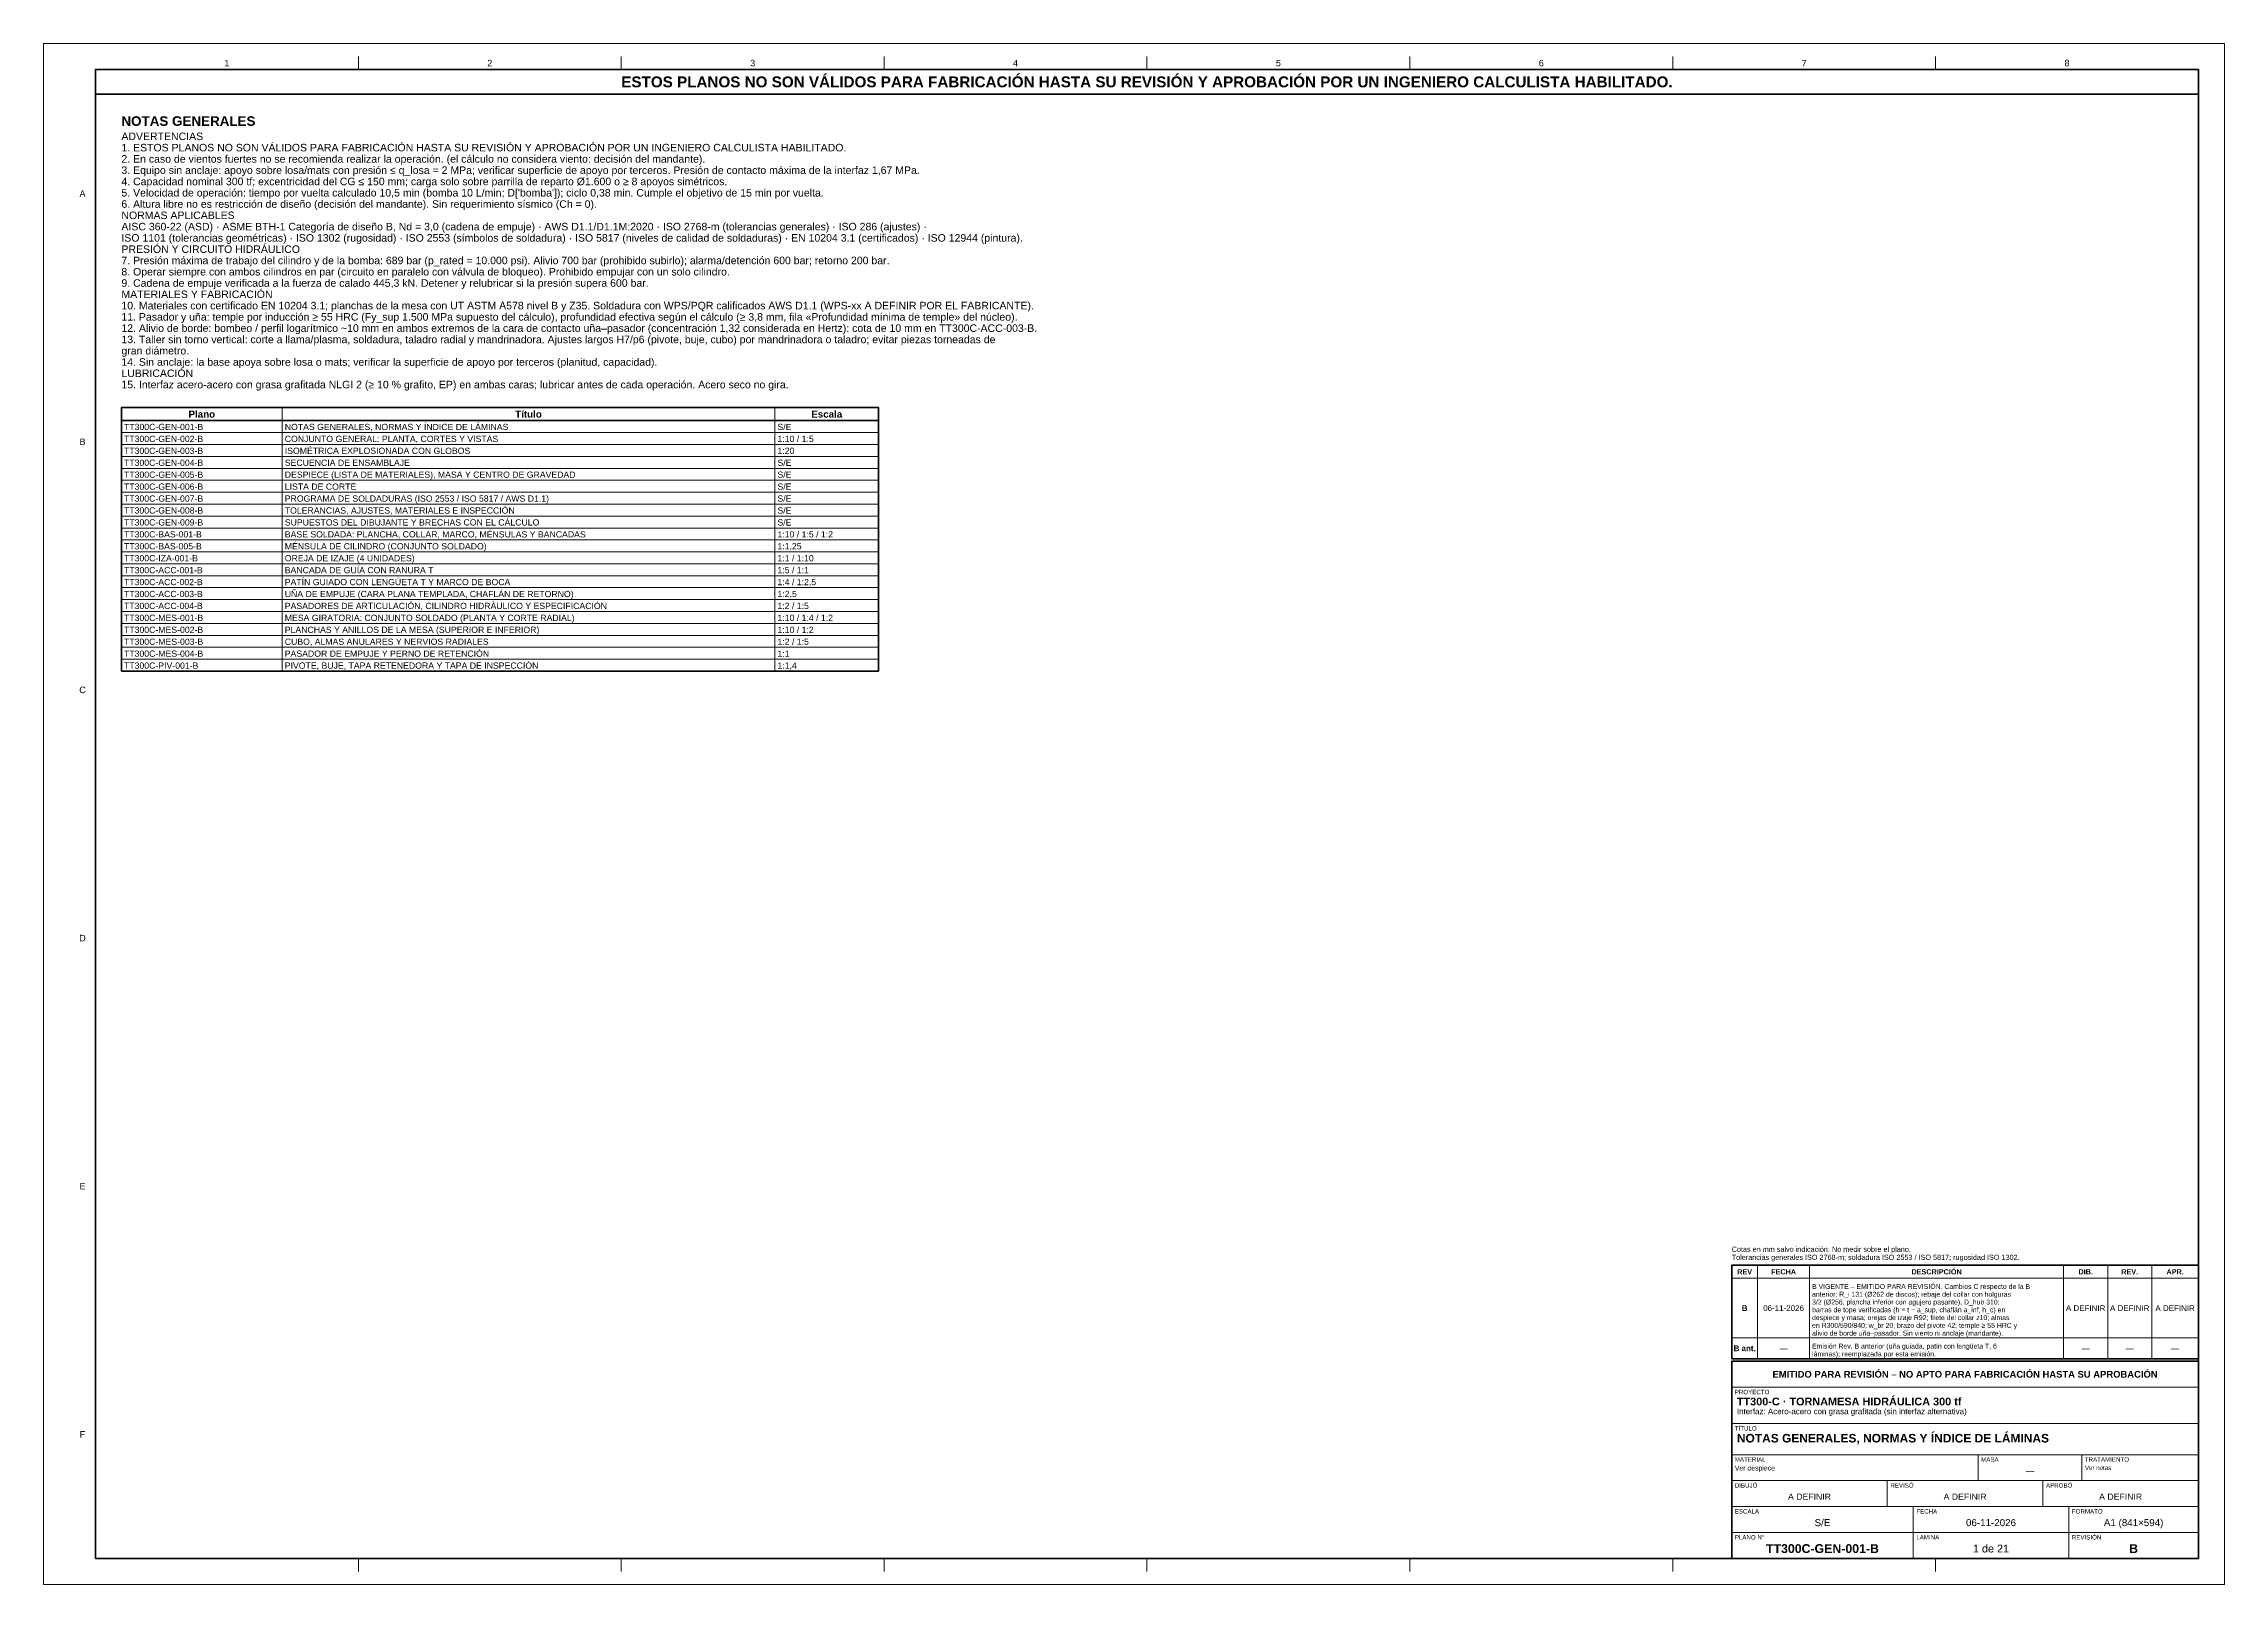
# Model space of a CAD drawing. Header units: millimetres. Extents: x 0 to 841, y 0 to 594.
import ezdxf
from ezdxf.enums import TextEntityAlignment as Align

# ---------------------------------------------------------------- set-up
doc = ezdxf.new("R2010")
doc.units = ezdxf.units.MM
for name, color, linetype, lineweight in [('FINA', 7, 'CONTINUOUS', 18), ('MARCO', 7, 'CONTINUOUS', 70), ('TXT', 7, 'CONTINUOUS', 25), ('VIS', 7, 'CONTINUOUS', 50)]:
    doc.layers.add(name, color=color, linetype=linetype, lineweight=lineweight)
doc.styles.add('STD', font='LiberationSans-Regular.ttf')
doc.styles.add('STDB', font='LiberationSans-Bold.ttf')

msp = doc.modelspace()

# ---------------------------------------------------------------- linework, layer by layer
at = {"layer": 'FINA'}
for p, q in [((121.375, 584), (121.375, 589)), ((222.75, 584), (222.75, 589)), ((324.125, 584), (324.125, 589)), ((425.5, 584), (425.5, 589)), ((526.875, 584), (526.875, 589)), ((628.25, 584), (628.25, 589)), ((729.625, 584), (729.625, 589)), ((30, 448.66), (322, 448.66)), ((92, 453.66), (92, 352.06)), ((282, 453.66), (282, 352.06)), ((30, 444.06), (322, 444.06)), ((30, 439.46), (322, 439.46)), ((30, 434.86), (322, 434.86)), ((30, 430.26), (322, 430.26)), ((30, 425.66), (322, 425.66)), ((30, 421.06), (322, 421.06)), ((30, 416.46), (322, 416.46)), ((30, 411.86), (322, 411.86)), ((30, 407.26), (322, 407.26)), ((30, 402.66), (322, 402.66)), ((30, 398.06), (322, 398.06)), ((30, 393.46), (322, 393.46)), ((30, 388.86), (322, 388.86)), ((30, 384.26), (322, 384.26)), ((30, 379.66), (322, 379.66)), ((30, 375.06), (322, 375.06)), ((30, 370.46), (322, 370.46)), ((30, 365.86), (322, 365.86)), ((30, 361.26), (322, 361.26)), ((30, 356.66), (322, 356.66)), ((651, 118), (831, 118)), ((661, 87), (661, 123)), ((681, 87), (681, 123)), ((779, 87), (779, 123)), ((796, 87), (796, 123)), ((813, 87), (813, 123)), ((651, 95), (831, 95)), ((651, 87), (831, 87)), ((651, 86), (831, 86)), ((651, 76), (831, 76)), ((651, 62), (831, 62)), ((651, 50), (831, 50)), ((746, 40), (746, 50)), ((786, 40), (786, 50)), ((651, 40), (831, 40)), ((711, 30), (711, 40)), ((771, 30), (771, 40)), ((651, 30), (831, 30)), ((721, 20), (721, 30)), ((781, 20), (781, 30)), ((651, 20), (831, 20)), ((721, 10), (721, 20)), ((781, 10), (781, 20)), ((121.375, 10), (121.375, 5)), ((222.75, 10), (222.75, 5)), ((324.125, 10), (324.125, 5)), ((425.5, 10), (425.5, 5)), ((526.875, 10), (526.875, 5)), ((628.25, 10), (628.25, 5)), ((729.625, 10), (729.625, 5))]:
    msp.add_line(p, q, dxfattribs=at)
msp.add_lwpolyline([(0, 0), (841, 0), (841, 594), (0, 594)], close=True, dxfattribs=at)
at = {"layer": 'MARCO'}
for points in [[(20, 10), (831, 10), (831, 584), (20, 584)], [(20, 574.5), (831, 574.5), (831, 584), (20, 584)], [(651, 87), (831, 87), (831, 123), (651, 123)], [(651, 10), (831, 10), (831, 86), (651, 86)]]:
    msp.add_lwpolyline(points, close=True, dxfattribs=at)
at = {"layer": 'VIS'}
for p, q in [((30, 453.66), (30, 352.06)), ((322, 453.66), (322, 352.06)), ((30, 352.06), (322, 352.06))]:
    msp.add_line(p, q, dxfattribs=at)
msp.add_lwpolyline([(30, 448.66), (322, 448.66), (322, 453.66), (30, 453.66)], close=True, dxfattribs=at)

# ---------------------------------------------------------------- texts
at = {"layer": 'TXT'}
for s, height, style, p in [('1', 2.5, 'STD', (70.688, 586.5)), ('2', 2.5, 'STD', (172.062, 586.5)), ('ESTOS PLANOS NO SON VÁLIDOS PARA FABRICACIÓN HASTA SU REVISIÓN Y APROBACIÓN POR UN INGENIERO CALCULISTA HABILITADO.', 4.2, 'STDB', (425.5, 579.25)), ('3', 2.5, 'STD', (273.438, 586.5)), ('4', 2.5, 'STD', (374.812, 586.5)), ('5', 2.5, 'STD', (476.188, 586.5)), ('6', 2.5, 'STD', (577.562, 586.5)), ('7', 2.5, 'STD', (678.938, 586.5)), ('8', 2.5, 'STD', (780.312, 586.5)), ('A', 2.5, 'STD', (15, 536.167)), ('Plano', 2.7, 'STDB', (61, 451.16)), ('Título', 2.7, 'STDB', (187, 451.16)), ('Escala', 2.7, 'STDB', (302, 451.16)), ('B', 2.5, 'STD', (15, 440.5)), ('C', 2.5, 'STD', (15, 344.833)), ('D', 2.5, 'STD', (15, 249.167)), ('E', 2.5, 'STD', (15, 153.5)), ('REV', 2, 'STDB', (656, 120.5)), ('FECHA', 2, 'STDB', (671, 120.5)), ('DESCRIPCIÓN', 2, 'STDB', (730, 120.5)), ('DIB.', 2, 'STDB', (787.5, 120.5)), ('REV.', 2, 'STDB', (804.5, 120.5)), ('APR.', 2, 'STDB', (822, 120.5)), ('B', 2.2, 'STDB', (656, 106.5)), ('06-11-2026', 2.2, 'STD', (671, 106.5)), ('A DEFINIR', 2.2, 'STD', (787.5, 106.5)), ('A DEFINIR', 2.2, 'STD', (804.5, 106.5)), ('A DEFINIR', 2.2, 'STD', (822, 106.5)), ('B ant.', 2.2, 'STDB', (656, 91)), ('—', 2.2, 'STD', (671, 91)), ('—', 2.2, 'STD', (787.5, 91)), ('—', 2.2, 'STD', (804.5, 91)), ('—', 2.2, 'STD', (822, 91)), ('EMITIDO PARA REVISIÓN – NO APTO PARA FABRICACIÓN HASTA SU APROBACIÓN', 2.6, 'STDB', (741, 81)), ('F', 2.5, 'STD', (15, 57.833)), ('—', 2.4, 'STD', (766, 43.8)), ('A DEFINIR', 2.4, 'STD', (681, 33.8)), ('A DEFINIR', 2.4, 'STD', (741, 33.8)), ('A DEFINIR', 2.4, 'STD', (801, 33.8)), ('S/E', 2.7, 'STD', (686, 23.8)), ('A1 (841×594)', 2.7, 'STD', (806, 23.8)), ('06-11-2026', 2.7, 'STD', (751, 23.8)), ('TT300C-GEN-001-B', 3.4, 'STDB', (686, 13.8)), ('1 de 21', 3, 'STD', (751, 13.8)), ('B', 3.4, 'STDB', (806, 13.8))]:
    msp.add_text(s, height=height, dxfattribs=dict(at, style=style)).set_placement(p, align=Align.MIDDLE_CENTER)
for s, height, style, p in [('NOTAS GENERALES', 3.7, 'STDB', (30, 566)), ('ADVERTENCIAS', 2.9, 'STD', (30, 559.71)), ('1. ESTOS PLANOS NO SON VÁLIDOS PARA FABRICACIÓN HASTA SU REVISIÓN Y APROBACIÓN POR UN INGENIERO CALCULISTA HABILITADO.', 2.9, 'STD', (30, 555.36)), ('3. Equipo sin anclaje: apoyo sobre losa/mats con presión ≤ q_losa = 2 MPa; verificar superficie de apoyo por terceros. Presión de contacto máxima de la interfaz 1,67 MPa.', 2.9, 'STD', (30, 546.66)), ('2. En caso de vientos fuertes no se recomienda realizar la operación. (el cálculo no considera viento: decisión del mandante).', 2.9, 'STD', (30, 551.01)), ('4. Capacidad nominal 300 tf; excentricidad del CG ≤ 150 mm; carga solo sobre parrilla de reparto Ø1.600 o ≥ 8 apoyos simétricos.', 2.9, 'STD', (30, 542.31)), ("5. Velocidad de operación: tiempo por vuelta calculado 10,5 min (bomba 10 L/min; D['bomba']); ciclo 0,38 min. Cumple el objetivo de 15 min por vuelta.", 2.9, 'STD', (30, 537.96)), ('6. Altura libre no es restricción de diseño (decisión del mandante). Sin requerimiento sísmico (Ch = 0).', 2.9, 'STD', (30, 533.61)), ('AISC 360-22 (ASD) · ASME BTH-1 Categoría de diseño B, Nd = 3,0 (cadena de empuje) · AWS D1.1/D1.1M:2020 · ISO 2768-m (tolerancias generales) · ISO 286 (ajustes) ·', 2.9, 'STD', (30, 524.91)), ('NORMAS APLICABLES', 2.9, 'STD', (30, 529.26)), ('PRESIÓN Y CIRCUITO HIDRÁULICO', 2.9, 'STD', (30, 516.21)), ('ISO 1101 (tolerancias geométricas) · ISO 1302 (rugosidad) · ISO 2553 (símbolos de soldadura) · ISO 5817 (niveles de calidad de soldaduras) · EN 10204 3.1 (certificados) · ISO 12944 (pintura).', 2.9, 'STD', (30, 520.56)), ('8. Operar siempre con ambos cilindros en par (circuito en paralelo con válvula de bloqueo). Prohibido empujar con un solo cilindro.', 2.9, 'STD', (30, 507.51)), ('7. Presión máxima de trabajo del cilindro y de la bomba: 689 bar (p_rated = 10.000 psi). Alivio 700 bar (prohibido subirlo); alarma/detención 600 bar; retorno 200 bar.', 2.9, 'STD', (30, 511.86)), ('9. Cadena de empuje verificada a la fuerza de calado 445,3 kN. Detener y relubricar si la presión supera 600 bar.', 2.9, 'STD', (30, 503.16)), ('MATERIALES Y FABRICACIÓN', 2.9, 'STD', (30, 498.81)), ('10. Materiales con certificado EN 10204 3.1; planchas de la mesa con UT ASTM A578 nivel B y Z35. Soldadura con WPS/PQR calificados AWS D1.1 (WPS-xx A DEFINIR POR EL FABRICANTE).', 2.9, 'STD', (30, 494.46)), ('11. Pasador y uña: temple por inducción ≥ 55 HRC (Fy_sup 1.500 MPa supuesto del cálculo), profundidad efectiva según el cálculo (≥ 3,8 mm, fila «Profundidad mínima de temple» del núcleo).', 2.9, 'STD', (30, 490.11)), ('12. Alivio de borde: bombeo / perfil logarítmico ~10 mm en ambos extremos de la cara de contacto uña–pasador (concentración 1,32 considerada en Hertz): cota de 10 mm en TT300C-ACC-003-B.', 2.9, 'STD', (30, 485.76)), ('13. Taller sin torno vertical: corte a llama/plasma, soldadura, taladro radial y mandrinadora. Ajustes largos H7/p6 (pivote, buje, cubo) por mandrinadora o taladro; evitar piezas torneadas de', 2.9, 'STD', (30, 481.41)), ('gran diámetro.', 2.9, 'STD', (30, 477.06)), ('14. Sin anclaje: la base apoya sobre losa o mats; verificar la superficie de apoyo por terceros (planitud, capacidad).', 2.9, 'STD', (30, 472.71)), ('15. Interfaz acero-acero con grasa grafitada NLGI 2 (≥ 10 % grafito, EP) en ambas caras; lubricar antes de cada operación. Acero seco no gira.', 2.9, 'STD', (30, 464.01)), ('LUBRICACIÓN', 2.9, 'STD', (30, 468.36)), ('3/2 (Ø256, plancha inferior con agujero pasante), D_hub 310;', 1.9, 'STD', (682, 109.8)), ('anterior: R_i 131 (Ø262 de discos); rebaje del collar con holguras', 1.9, 'STD', (682, 112.8)), ('B VIGENTE – EMITIDO PARA REVISIÓN. Cambios C respecto de la B', 1.9, 'STD', (682, 115.8)), ('despiece y masa; orejas de izaje R92; filete del collar z10; almas', 1.9, 'STD', (682, 103.8)), ('barras de tope verificadas (h = t − a_sup, chaflán a_inf, h_c) en', 1.9, 'STD', (682, 106.8)), ('en R300/590/840; w_br 20; brazo del pivote 42; temple ≥ 55 HRC y', 1.9, 'STD', (682, 100.8)), ('alivio de borde uña–pasador. Sin viento ni anclaje (mandante).', 1.9, 'STD', (682, 97.8)), ('Emisión Rev. B anterior (uña guiada, patín con lengüeta T, 6', 1.9, 'STD', (682, 92.8)), ('láminas); reemplazada por esta emisión.', 1.9, 'STD', (682, 89.8)), ('PROYECTO', 1.7, 'STD', (652.2, 75)), ('TT300-C · TORNAMESA HIDRÁULICA 300 tf', 3, 'STDB', (653, 72)), ('Interfaz: Acero-acero con grasa grafitada (sin interfaz alternativa)', 2.2, 'STD', (653, 67.8)), ('TÍTULO', 1.7, 'STD', (652.2, 61)), ('NOTAS GENERALES, NORMAS Y ÍNDICE DE LÁMINAS', 3.3, 'STDB', (653, 58)), ('Ver despiece', 1.9, 'STD', (652.2, 45.8)), ('MATERIAL', 1.7, 'STD', (652.2, 49)), ('MASA', 1.7, 'STD', (747.2, 49)), ('Ver notas', 1.7, 'STD', (787.2, 45.8)), ('TRATAMIENTO', 1.7, 'STD', (787.2, 49)), ('DIBUJÓ', 1.7, 'STD', (652.2, 39)), ('REVISÓ', 1.7, 'STD', (712.2, 39)), ('APROBÓ', 1.7, 'STD', (772.2, 39)), ('ESCALA', 1.7, 'STD', (652.2, 29)), ('FECHA', 1.7, 'STD', (722.2, 29)), ('FORMATO', 1.7, 'STD', (782.2, 29)), ('PLANO N°', 1.7, 'STD', (652.2, 19)), ('LÁMINA', 1.7, 'STD', (722.2, 19)), ('REVISIÓN', 1.7, 'STD', (782.2, 19))]:
    msp.add_text(s, height=height, dxfattribs=dict(at, style=style)).set_placement(p, align=Align.TOP_LEFT)
at = {"layer": 'TXT', "style": 'STD'}
for s, p in [('TT300C-GEN-001-B', (31, 446.22)), ('NOTAS GENERALES, NORMAS Y ÍNDICE DE LÁMINAS', (93, 446.22)), ('S/E', (283, 446.22)), ('TT300C-GEN-002-B', (31, 441.62)), ('TT300C-GEN-003-B', (31, 437.02)), ('CONJUNTO GENERAL: PLANTA, CORTES Y VISTAS', (93, 441.62)), ('ISOMÉTRICA EXPLOSIONADA CON GLOBOS', (93, 437.02)), ('1:10 / 1:5', (283, 441.62)), ('1:20', (283, 437.02)), ('TT300C-GEN-004-B', (31, 432.42)), ('TT300C-GEN-005-B', (31, 427.82)), ('SECUENCIA DE ENSAMBLAJE', (93, 432.42)), ('DESPIECE (LISTA DE MATERIALES), MASA Y CENTRO DE GRAVEDAD', (93, 427.82)), ('S/E', (283, 432.42)), ('S/E', (283, 427.82)), ('TT300C-GEN-006-B', (31, 423.22)), ('LISTA DE CORTE', (93, 423.22)), ('S/E', (283, 423.22)), ('TT300C-GEN-007-B', (31, 418.62)), ('TT300C-GEN-008-B', (31, 414.02)), ('TOLERANCIAS, AJUSTES, MATERIALES E INSPECCIÓN', (93, 414.02)), ('PROGRAMA DE SOLDADURAS (ISO 2553 / ISO 5817 / AWS D1.1)', (93, 418.62)), ('S/E', (283, 418.62)), ('S/E', (283, 414.02)), ('TT300C-GEN-009-B', (31, 409.42)), ('TT300C-BAS-001-B', (31, 404.82)), ('SUPUESTOS DEL DIBUJANTE Y BRECHAS CON EL CÁLCULO', (93, 409.42)), ('BASE SOLDADA: PLANCHA, COLLAR, MARCO, MÉNSULAS Y BANCADAS', (93, 404.82)), ('S/E', (283, 409.42)), ('1:10 / 1:5 / 1:2', (283, 404.82)), ('TT300C-BAS-005-B', (31, 400.22)), ('TT300C-IZA-001-B', (31, 395.62)), ('OREJA DE IZAJE (4 UNIDADES)', (93, 395.62)), ('MÉNSULA DE CILINDRO (CONJUNTO SOLDADO)', (93, 400.22)), ('1:1,25', (283, 400.22)), ('1:1 / 1:10', (283, 395.62)), ('TT300C-ACC-001-B', (31, 391.02)), ('TT300C-ACC-002-B', (31, 386.42)), ('BANCADA DE GUÍA CON RANURA T', (93, 391.02)), ('PATÍN GUIADO CON LENGÜETA T Y MARCO DE BOCA', (93, 386.42)), ('1:5 / 1:1', (283, 391.02)), ('1:4 / 1:2,5', (283, 386.42)), ('TT300C-ACC-003-B', (31, 381.82)), ('TT300C-ACC-004-B', (31, 377.22)), ('UÑA DE EMPUJE (CARA PLANA TEMPLADA, CHAFLÁN DE RETORNO)', (93, 381.82)), ('PASADORES DE ARTICULACIÓN, CILINDRO HIDRÁULICO Y ESPECIFICACIÓN', (93, 377.22)), ('1:2,5', (283, 381.82)), ('1:2 / 1:5', (283, 377.22)), ('TT300C-MES-001-B', (31, 372.62)), ('MESA GIRATORIA: CONJUNTO SOLDADO (PLANTA Y CORTE RADIAL)', (93, 372.62)), ('1:10 / 1:4 / 1:2', (283, 372.62)), ('TT300C-MES-002-B', (31, 368.02)), ('TT300C-MES-003-B', (31, 363.42)), ('CUBO, ALMAS ANULARES Y NERVIOS RADIALES', (93, 363.42)), ('PLANCHAS Y ANILLOS DE LA MESA (SUPERIOR E INFERIOR)', (93, 368.02)), ('1:10 / 1:2', (283, 368.02)), ('1:2 / 1:5', (283, 363.42)), ('TT300C-MES-004-B', (31, 358.82)), ('TT300C-PIV-001-B', (31, 354.22)), ('PASADOR DE EMPUJE Y PERNO DE RETENCIÓN', (93, 358.82)), ('PIVOTE, BUJE, TAPA RETENEDORA Y TAPA DE INSPECCIÓN', (93, 354.22)), ('1:1', (283, 358.82)), ('1:1,4', (283, 354.22))]:
    msp.add_text(s, height=2.4, dxfattribs=at).set_placement(p, align=Align.MIDDLE_LEFT)
for s, p in [('Tolerancias generales ISO 2768-m; soldadura ISO 2553 / ISO 5817; rugosidad ISO 1302.', (651, 124.5)), ('Cotas en mm salvo indicación. No medir sobre el plano.', (651, 127.6))]:
    msp.add_text(s, height=2, dxfattribs=at).set_placement(p, align=Align.BOTTOM_LEFT)

doc.saveas('drawing.dxf')
